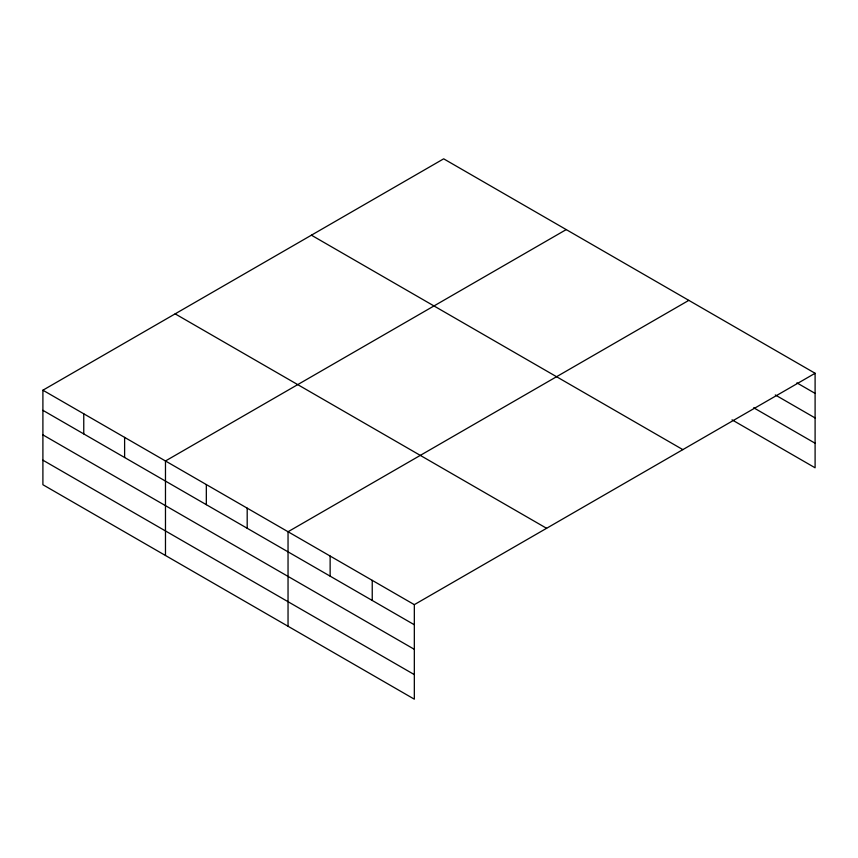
<?xml version="1.0" encoding="UTF-8"?>
<svg xmlns="http://www.w3.org/2000/svg" width="858" height="858" viewBox="0 0 858 858"><rect width="100%" height="100%" fill="white"/><g stroke="black" fill="none" stroke-linecap="round" stroke-linejoin="round"><path stroke-width="1.29" d="M42.9 390.208L414.328 604.654L414.328 699.173L42.9 484.727L42.9 390.208L443.672 158.827L815.1 373.273L815.1 467.792L732.046 419.841M566.237 229.59L165.476 460.971L165.476 555.491M688.813 300.364L288.041 531.745L288.041 626.265M414.328 604.654L815.1 373.273M796.9 382.872L815.1 393.382M775.278 394.948L815.1 417.943M753.667 407.764L815.1 443.232M311.411 235.189L682.85 449.624M175.15 313.856L546.589 528.292M42.9 410.328L414.328 624.763M42.9 434.877L414.328 649.324M42.9 460.178L414.328 674.613M372.233 580.351L372.233 600.461M330.137 556.048L330.137 576.158M247.19 508.151L247.19 528.271M206.328 484.566L206.328 504.676M124.614 437.387L124.614 457.496M83.762 413.803L83.762 433.912"/></g></svg>
